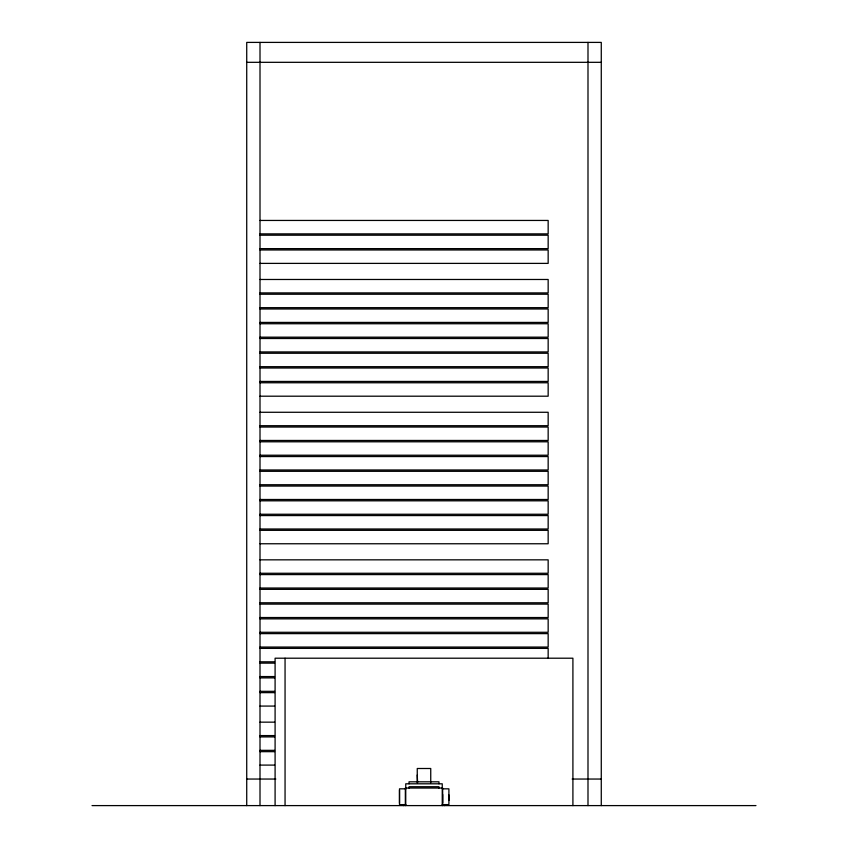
<?xml version="1.0" encoding="UTF-8"?>
<svg xmlns="http://www.w3.org/2000/svg" width="848" height="848" viewBox="0 0 848 848"><rect width="100%" height="100%" fill="white"/><g stroke="black" fill="none" stroke-linecap="round" stroke-linejoin="round"><path stroke-width="1.27" d="M246.726 62.317L601.274 62.317M260.007 220.448L548.158 220.448L548.158 233.878L260.007 233.878M260.007 235.203L548.158 235.203L548.158 248.634L260.007 248.634M260.007 249.969L548.158 249.969L548.158 263.389L260.007 263.389M260.007 279.48L548.158 279.48L548.158 292.91L260.007 292.91M260.007 294.235L548.158 294.235L548.158 307.665L260.007 307.665M260.007 308.99L548.158 308.99L548.158 322.42L260.007 322.42M260.007 323.745L548.158 323.745L548.158 337.175L260.007 337.175M260.007 338.5L548.158 338.5L548.158 351.931L260.007 351.931M260.007 353.256L548.158 353.256L548.158 366.686L260.007 366.686M260.007 368.011L548.158 368.011L548.158 381.441L260.007 381.441M260.007 382.766L548.158 382.766L548.158 396.196L260.007 396.196M260.007 412.276L548.158 412.276L548.158 425.707L260.007 425.707M260.007 427.042L548.158 427.042L548.158 440.462L260.007 440.462M260.007 441.797L548.158 441.797L548.158 455.217L260.007 455.217M260.007 456.553L548.158 456.553L548.158 469.983L260.007 469.983M260.007 471.308L548.158 471.308L548.158 484.738L260.007 484.738M260.007 486.063L548.158 486.063L548.158 499.493L260.007 499.493M260.007 500.818L548.158 500.818L548.158 514.248L260.007 514.248M260.007 515.573L548.158 515.573L548.158 529.004L260.007 529.004M260.007 530.329L548.158 530.329L548.158 543.759L260.007 543.759M260.007 559.839L548.158 559.839L548.158 573.269L260.007 573.269M260.007 574.594L548.158 574.594L548.158 588.024L260.007 588.024M260.007 589.349L548.158 589.349L548.158 602.78L260.007 602.78M260.007 604.115L548.158 604.115L548.158 617.535L260.007 617.535M260.007 618.87L548.158 618.87L548.158 632.29L260.007 632.29M260.007 633.626L548.158 633.626L548.158 647.056L260.007 647.056M260.007 648.381L548.158 648.381L548.158 658.143M260.007 661.811L274.551 661.811M260.007 663.136L274.551 663.136M260.007 676.566L274.551 676.566M260.007 677.891L274.551 677.891M260.007 691.321L274.551 691.321M260.007 692.646L274.551 692.646M260.007 706.077L274.551 706.077M260.007 722.157L274.551 722.157M260.007 735.587L274.551 735.587M260.007 736.912L274.551 736.912M260.007 750.342L274.551 750.342M260.007 751.667L274.551 751.667M260.007 765.097L274.551 765.097M417.258 774.987L417.598 782.778M246.726 779.047L275.833 779.047M572.167 779.047L601.274 779.047M406.001 788.831L399.503 788.831L399.503 804.604L406.001 804.604M442.402 788.831L448.899 788.831L448.899 804.604L442.031 804.604M399.503 790.018L399.503 803.268M442.656 794.449L442.656 802.939M448.899 794.894L448.899 800.417M92.029 805.6L755.971 805.6M601.274 805.6L601.274 42.4L246.726 42.4L246.726 805.6M587.993 42.4L587.993 805.6M572.909 805.6L572.909 658.207L275.091 658.207L275.091 805.6M444.416 804.604L444.416 805.6M442.656 805.6L442.656 788.046L405.344 788.046L405.344 805.6M442.253 804.275L442.253 783.806L405.747 783.806L405.747 804.275M438.967 783.806L438.967 781.814L409.033 781.814L409.033 783.806M438.925 788.046L438.925 786.721L409.075 786.721L409.075 788.046M430.742 782.778L430.742 768.5L417.258 768.5L417.258 782.778M403.584 804.604L403.584 805.6M285.055 658.207L285.055 805.6M260.007 42.4L260.007 805.6"/></g></svg>
